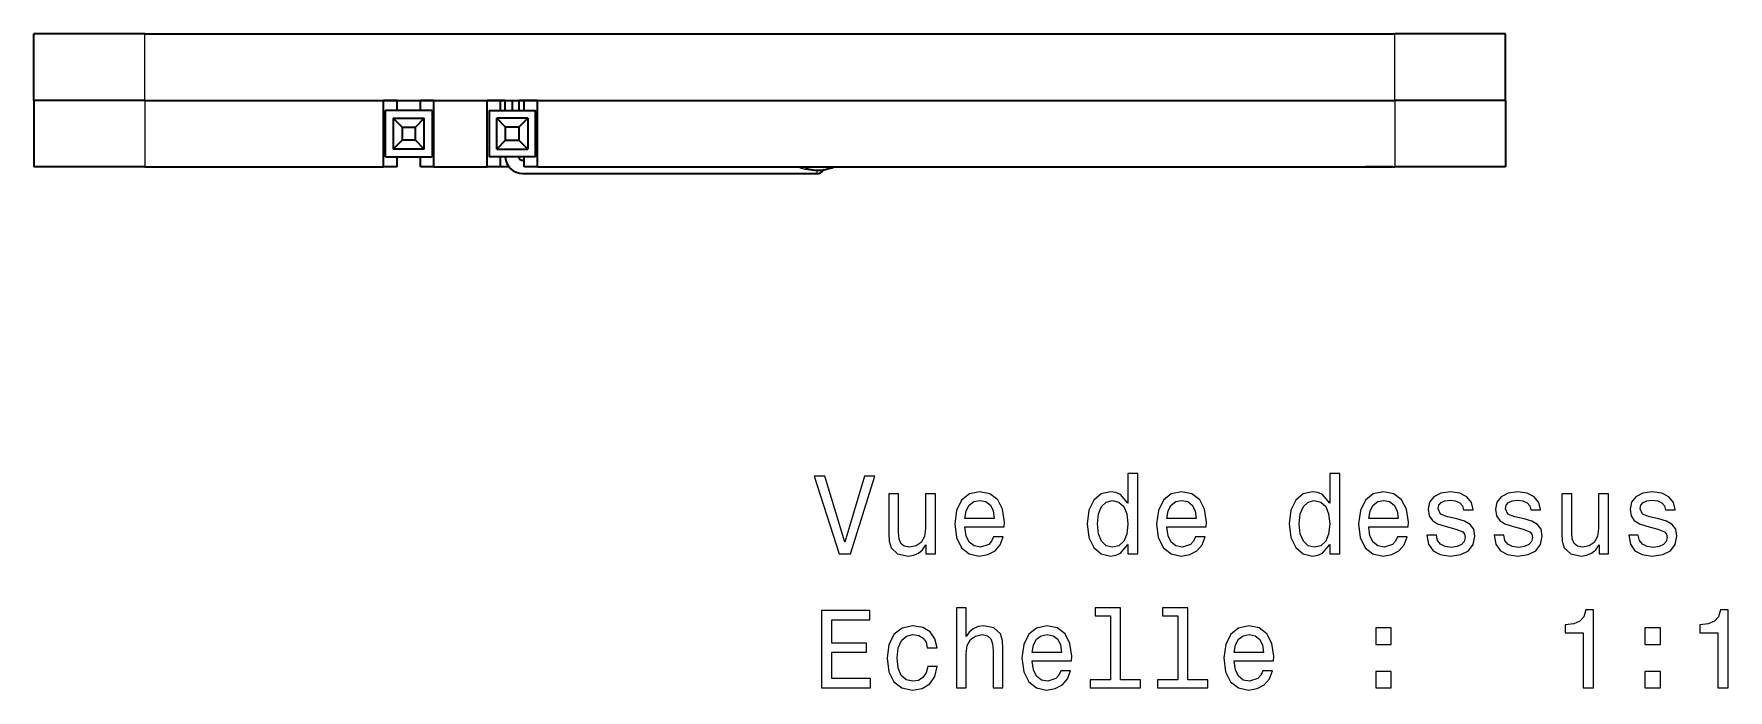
# Model space of a CAD drawing. Extents: x 490 to 886, y 288 to 581.
# Drawn here: x 561.3 to 637.7, y 288 to 317.6 of the extents above; entities that cross this region are included whole.
import ezdxf

# ---------------------------------------------------------------- set-up
doc = ezdxf.new("R2010")
doc.units = 0

msp = doc.modelspace()

# ---------------------------------------------------------------- linework, layer by layer
at = {"color": 7, "lineweight": 35, "ltscale": 0.075}
for p, q in [((561.31, 314.576), (561.31, 317.576)), ((627.69, 314.576), (627.69, 317.576)), ((561.31, 314.576), (561.31, 311.576)), ((577.085, 311.576), (577.085, 314.576)), ((579.354, 311.576), (579.354, 314.576)), ((581.754, 311.576), (581.754, 314.576)), ((584.022, 311.576), (584.022, 314.576)), ((627.69, 314.576), (627.69, 311.576))]:
    msp.add_line(p, q, dxfattribs=at)
at = {"color": 7, "lineweight": 35, "ltscale": 0.125}
for p, q in [((566.31, 317.576), (561.31, 317.576)), ((627.69, 317.576), (622.69, 317.576)), ((566.31, 314.576), (561.31, 314.576)), ((566.31, 314.576), (561.31, 314.576)), ((627.69, 314.576), (622.69, 314.576)), ((627.69, 314.576), (622.69, 314.576)), ((566.31, 311.576), (561.31, 311.576)), ((627.69, 311.576), (622.69, 311.576))]:
    msp.add_line(p, q, dxfattribs=at)
at = {"color": 7, "lineweight": 13, "ltscale": 0.075}
for p, q in [((566.31, 314.576), (566.31, 317.576)), ((622.69, 314.576), (622.69, 317.576)), ((566.31, 314.576), (566.31, 311.576)), ((622.69, 314.576), (622.69, 311.576))]:
    msp.add_line(p, q, dxfattribs=at)
at = {"color": 7, "lineweight": 35}
for p, q in [((566.31, 317.576), (622.69, 317.576)), ((566.31, 314.576), (622.69, 314.576)), ((584.022, 314.576), (622.69, 314.576)), ((584.022, 311.576), (622.69, 311.576))]:
    msp.add_line(p, q, dxfattribs=at)
at = {"color": 7, "lineweight": 35, "ltscale": 0.269382}
for p, q in [((566.31, 314.576), (577.085, 314.576)), ((566.31, 311.576), (577.085, 311.576))]:
    msp.add_line(p, q, dxfattribs=at)
at = {"color": 7, "lineweight": 35, "ltscale": 0.015132}
for p, q in [((577.691, 314.576), (577.085, 314.576)), ((577.691, 311.576), (577.085, 311.576))]:
    msp.add_line(p, q, dxfattribs=at)
at = {"color": 7, "lineweight": 35, "ltscale": 0.0525}
for p, q in [((577.169, 312.026), (577.169, 314.126)), ((579.269, 314.126), (579.269, 312.026)), ((581.838, 314.126), (581.838, 312.026)), ((583.938, 312.026), (583.938, 314.126))]:
    msp.add_line(p, q, dxfattribs=at)
at = {"color": 7, "lineweight": 35, "ltscale": 0.052499}
for p, q in [((579.269, 314.126), (577.169, 314.126)), ((581.838, 314.126), (583.938, 314.126)), ((577.169, 312.026), (579.269, 312.026)), ((583.938, 312.026), (581.838, 312.026))]:
    msp.add_line(p, q, dxfattribs=at)
at = {"color": 7, "lineweight": 35, "ltscale": 0.01125}
for p, q in [((577.691, 314.126), (577.691, 314.576)), ((578.749, 314.126), (578.749, 314.576)), ((582.359, 314.126), (582.359, 314.576)), ((582.565, 314.126), (582.565, 314.576)), ((582.877, 314.576), (582.877, 314.126)), ((583.189, 314.576), (583.189, 314.126)), ((583.417, 314.126), (583.417, 314.576)), ((577.691, 311.576), (577.691, 312.026)), ((578.749, 311.576), (578.749, 312.026)), ((582.359, 311.576), (582.359, 312.026)), ((583.417, 311.576), (583.417, 312.026))]:
    msp.add_line(p, q, dxfattribs=at)
at = {"color": 7, "lineweight": 35, "ltscale": 0.015115}
for p, q in [((579.354, 314.576), (578.749, 314.576)), ((579.354, 311.576), (578.749, 311.576))]:
    msp.add_line(p, q, dxfattribs=at)
at = {"color": 7, "lineweight": 35, "ltscale": 0.060013}
for p, q in [((579.354, 314.576), (581.754, 314.576)), ((579.354, 311.576), (581.754, 311.576))]:
    msp.add_line(p, q, dxfattribs=at)
at = {"color": 7, "lineweight": 35, "ltscale": 0.015125}
for p, q in [((582.359, 314.576), (581.754, 314.576)), ((584.022, 314.576), (583.417, 314.576)), ((582.359, 311.576), (581.754, 311.576)), ((584.022, 311.576), (583.417, 311.576))]:
    msp.add_line(p, q, dxfattribs=at)
at = {"color": 7, "lineweight": 35, "ltscale": 0.005151}
msp.add_line((582.565, 314.576), (582.359, 314.576), dxfattribs=at)
at = {"color": 7, "lineweight": 35, "ltscale": 0.00571}
msp.add_line((583.417, 314.576), (583.189, 314.576), dxfattribs=at)
at = {"color": 7, "lineweight": 35, "ltscale": 0.035}
for p, q in [((577.519, 313.776), (577.519, 312.376)), ((578.919, 312.376), (578.919, 313.776)), ((582.188, 312.376), (582.188, 313.776)), ((583.588, 313.776), (583.588, 312.376))]:
    msp.add_line(p, q, dxfattribs=at)
at = {"color": 7, "lineweight": 35, "ltscale": 0.035001}
for p, q in [((577.519, 313.776), (578.919, 313.776)), ((583.588, 313.776), (582.188, 313.776)), ((578.919, 312.376), (577.519, 312.376)), ((582.188, 312.376), (583.588, 312.376))]:
    msp.add_line(p, q, dxfattribs=at)
at = {"color": 7, "lineweight": 35, "ltscale": 0.014142}
for p, q in [((577.519, 313.776), (577.919, 313.376)), ((578.919, 313.776), (578.519, 313.376)), ((582.188, 313.776), (582.588, 313.376)), ((583.588, 313.776), (583.188, 313.376)), ((577.519, 312.376), (577.919, 312.776)), ((578.919, 312.376), (578.519, 312.776)), ((582.188, 312.376), (582.588, 312.776)), ((583.588, 312.376), (583.188, 312.776))]:
    msp.add_line(p, q, dxfattribs=at)
at = {"color": 7, "lineweight": 35, "ltscale": 0.014999}
for p, q in [((577.919, 313.376), (578.519, 313.376)), ((583.188, 313.376), (582.588, 313.376)), ((578.519, 312.776), (577.919, 312.776)), ((582.588, 312.776), (583.188, 312.776))]:
    msp.add_line(p, q, dxfattribs=at)
at = {"color": 7, "lineweight": 35, "ltscale": 0.015}
for p, q in [((577.919, 313.376), (577.919, 312.776)), ((578.519, 312.776), (578.519, 313.376)), ((582.588, 312.776), (582.588, 313.376)), ((583.188, 313.376), (583.188, 312.776))]:
    msp.add_line(p, q, dxfattribs=at)
at = {"color": 7, "lineweight": 35, "ltscale": 0.001308}
msp.add_line((583.365, 311.876), (583.417, 311.876), dxfattribs=at)
at = {"color": 7, "lineweight": 35, "ltscale": 0.00954}
msp.add_line((582.741, 311.576), (582.359, 311.576), dxfattribs=at)
at = {"color": 7, "lineweight": 35, "ltscale": 0.331941}
msp.add_line((583.365, 311.276), (596.643, 311.276), dxfattribs=at)
at = {"color": 7, "lineweight": 13, "ltscale": 0.003685}
msp.add_line((596.643, 311.45), (596.79, 311.45), dxfattribs=at)
at = {"color": 7, "lineweight": 13, "ltscale": 0.000895691}
msp.add_line((596.643, 311.45), (596.643, 311.414), dxfattribs=at)
at = {"color": 7, "lineweight": 13, "ltscale": 0.003449}
msp.add_line((596.643, 311.276), (596.643, 311.414), dxfattribs=at)
at = {"color": 7, "lineweight": 13, "ltscale": 0.003026}
msp.add_line((596.643, 311.414), (596.764, 311.414), dxfattribs=at)
at = {"color": 7, "lineweight": 13, "ltscale": 0.003285}
msp.add_line((596.764, 311.414), (596.895, 311.414), dxfattribs=at)
at = {"color": 7, "lineweight": 13, "ltscale": 0.004002}
msp.add_line((596.79, 311.45), (596.95, 311.45), dxfattribs=at)
at = {"color": 7, "lineweight": 35, "ltscale": 0.015044}
msp.add_line((621.993, 311.576), (621.391, 311.576), dxfattribs=at)
at = {"color": 7, "lineweight": 35, "ltscale": 0.015404}
msp.add_line((622.609, 311.576), (621.993, 311.576), dxfattribs=at)
at = {"color": 7, "lineweight": 13}
for points in [[(598.766, 297.625), (597.889, 294.644), (596.986, 297.625), (596.507, 297.625), (597.637, 294.12), (598.141, 294.12), (599.245, 297.625)], [(610.653, 294.538), (610.653, 294.12), (611.097, 294.12), (611.097, 297.741), (610.658, 297.741), (610.658, 296.414), (610.32, 296.798), (610.113, 296.888), (609.876, 296.924), (609.448, 296.823), (609.115, 296.54), (608.898, 296.087), (608.822, 295.476), (608.898, 294.866), (609.115, 294.407), (609.448, 294.12), (609.876, 294.024), (610.113, 294.059), (610.325, 294.15)], [(619.761, 294.538), (619.761, 294.12), (620.205, 294.12), (620.205, 297.741), (619.766, 297.741), (619.766, 296.414), (619.428, 296.798), (619.222, 296.888), (618.984, 296.924), (618.556, 296.823), (618.223, 296.54), (618.006, 296.087), (617.93, 295.476), (618.006, 294.866), (618.223, 294.407), (618.556, 294.12), (618.984, 294.024), (619.222, 294.059), (619.433, 294.15)], [(601.969, 296.828), (601.525, 296.828), (601.525, 295.265), (601.474, 294.901), (601.328, 294.639), (601.101, 294.478), (600.804, 294.427), (600.567, 294.468), (600.415, 294.589), (600.33, 294.796), (600.309, 295.088), (600.309, 296.828), (599.866, 296.828), (599.866, 295.048), (599.881, 294.69), (599.977, 294.392), (600.269, 294.12), (600.738, 294.024), (600.99, 294.059), (601.207, 294.15), (601.394, 294.306), (601.545, 294.533), (601.545, 294.12), (601.969, 294.12)], [(603.305, 295.345), (605.08, 295.345), (605.085, 295.552), (605.005, 296.132), (604.783, 296.566), (604.43, 296.828), (603.961, 296.924), (603.502, 296.823), (603.149, 296.54), (602.922, 296.082), (602.841, 295.476), (602.917, 294.856), (603.144, 294.402), (603.492, 294.12), (603.946, 294.024), (604.339, 294.089), (604.662, 294.261), (604.899, 294.533), (605.035, 294.896), (604.596, 294.896), (604.505, 294.695), (604.374, 294.543), (604.001, 294.422), (603.714, 294.478), (603.497, 294.654), (603.356, 294.942), (603.305, 295.33)], [(603.305, 295.718), (603.361, 296.066), (603.497, 296.324), (603.703, 296.48), (603.976, 296.535), (604.243, 296.48), (604.45, 296.324), (604.576, 296.066), (604.621, 295.718)], [(609.952, 296.525), (610.245, 296.455), (610.466, 296.258), (610.598, 295.93), (610.648, 295.476), (610.598, 295.017), (610.466, 294.69), (610.245, 294.488), (609.952, 294.422), (609.675, 294.488), (609.463, 294.69), (609.322, 295.022), (609.276, 295.476), (609.322, 295.925), (609.463, 296.253), (609.675, 296.455)], [(612.413, 295.345), (614.188, 295.345), (614.193, 295.552), (614.113, 296.132), (613.891, 296.566), (613.538, 296.828), (613.069, 296.924), (612.61, 296.823), (612.257, 296.54), (612.03, 296.082), (611.949, 295.476), (612.025, 294.856), (612.252, 294.402), (612.6, 294.12), (613.054, 294.024), (613.447, 294.089), (613.77, 294.261), (614.007, 294.533), (614.143, 294.896), (613.704, 294.896), (613.613, 294.695), (613.482, 294.543), (613.109, 294.422), (612.822, 294.478), (612.605, 294.654), (612.464, 294.942), (612.413, 295.33)], [(612.413, 295.718), (612.469, 296.066), (612.605, 296.324), (612.812, 296.48), (613.084, 296.535), (613.351, 296.48), (613.558, 296.324), (613.684, 296.066), (613.729, 295.718)], [(619.06, 296.525), (619.353, 296.455), (619.575, 296.258), (619.706, 295.93), (619.756, 295.476), (619.706, 295.017), (619.575, 294.69), (619.353, 294.488), (619.06, 294.422), (618.783, 294.488), (618.571, 294.69), (618.43, 295.022), (618.384, 295.476), (618.43, 295.925), (618.571, 296.253), (618.783, 296.455)], [(621.521, 295.345), (623.296, 295.345), (623.302, 295.552), (623.221, 296.132), (622.999, 296.566), (622.646, 296.828), (622.177, 296.924), (621.718, 296.823), (621.365, 296.54), (621.138, 296.082), (621.057, 295.476), (621.133, 294.856), (621.36, 294.402), (621.708, 294.12), (622.162, 294.024), (622.555, 294.089), (622.878, 294.261), (623.115, 294.533), (623.251, 294.896), (622.812, 294.896), (622.722, 294.695), (622.59, 294.543), (622.217, 294.422), (621.93, 294.478), (621.713, 294.654), (621.572, 294.942), (621.521, 295.33)], [(621.521, 295.718), (621.577, 296.066), (621.713, 296.324), (621.92, 296.48), (622.192, 296.535), (622.459, 296.48), (622.666, 296.324), (622.792, 296.066), (622.838, 295.718)], [(625.495, 295.698), (625.067, 295.799), (624.749, 295.915), (624.643, 296.152), (624.673, 296.319), (624.779, 296.44), (624.951, 296.515), (625.198, 296.546), (625.435, 296.515), (625.621, 296.424), (625.742, 296.288), (625.793, 296.107), (626.227, 296.107), (626.227, 296.117), (626.151, 296.445), (625.944, 296.702), (625.621, 296.863), (625.198, 296.924), (624.769, 296.863), (624.456, 296.697), (624.26, 296.45), (624.199, 296.137), (624.245, 295.834), (624.386, 295.623), (624.618, 295.471), (624.956, 295.365), (625.45, 295.244), (625.753, 295.118), (625.833, 295.017), (625.863, 294.866), (625.818, 294.68), (625.697, 294.538), (625.5, 294.448), (625.238, 294.417), (624.961, 294.448), (624.759, 294.553), (624.623, 294.725), (624.567, 294.962), (624.139, 294.962), (624.209, 294.559), (624.416, 294.266), (624.744, 294.089), (625.198, 294.024), (625.672, 294.089), (626.02, 294.266), (626.232, 294.548), (626.307, 294.917), (626.252, 295.234), (626.095, 295.451), (625.838, 295.592)], [(628.531, 295.698), (628.103, 295.799), (627.785, 295.915), (627.679, 296.152), (627.709, 296.319), (627.815, 296.44), (627.987, 296.515), (628.234, 296.546), (628.471, 296.515), (628.657, 296.424), (628.778, 296.288), (628.829, 296.107), (629.263, 296.107), (629.263, 296.117), (629.187, 296.445), (628.98, 296.702), (628.657, 296.863), (628.234, 296.924), (627.805, 296.863), (627.492, 296.697), (627.296, 296.45), (627.235, 296.137), (627.281, 295.834), (627.422, 295.623), (627.654, 295.471), (627.992, 295.365), (628.486, 295.244), (628.789, 295.118), (628.869, 295.017), (628.899, 294.866), (628.854, 294.68), (628.733, 294.538), (628.536, 294.448), (628.274, 294.417), (627.997, 294.448), (627.795, 294.553), (627.659, 294.725), (627.603, 294.962), (627.175, 294.962), (627.245, 294.559), (627.452, 294.266), (627.78, 294.089), (628.234, 294.024), (628.708, 294.089), (629.056, 294.266), (629.268, 294.548), (629.343, 294.917), (629.288, 295.234), (629.131, 295.451), (628.874, 295.592)], [(632.329, 296.828), (631.885, 296.828), (631.885, 295.265), (631.835, 294.901), (631.688, 294.639), (631.461, 294.478), (631.164, 294.427), (630.927, 294.468), (630.776, 294.589), (630.69, 294.796), (630.67, 295.088), (630.67, 296.828), (630.226, 296.828), (630.226, 295.048), (630.241, 294.69), (630.337, 294.392), (630.629, 294.12), (631.098, 294.024), (631.35, 294.059), (631.567, 294.15), (631.754, 294.306), (631.905, 294.533), (631.905, 294.12), (632.329, 294.12)], [(634.603, 295.698), (634.175, 295.799), (633.857, 295.915), (633.751, 296.152), (633.781, 296.319), (633.887, 296.44), (634.059, 296.515), (634.306, 296.546), (634.543, 296.515), (634.729, 296.424), (634.85, 296.288), (634.901, 296.107), (635.335, 296.107), (635.335, 296.117), (635.259, 296.445), (635.052, 296.702), (634.729, 296.863), (634.306, 296.924), (633.877, 296.863), (633.564, 296.697), (633.368, 296.45), (633.307, 296.137), (633.353, 295.834), (633.494, 295.623), (633.726, 295.471), (634.064, 295.365), (634.558, 295.244), (634.861, 295.118), (634.941, 295.017), (634.972, 294.866), (634.926, 294.68), (634.805, 294.538), (634.608, 294.448), (634.346, 294.417), (634.069, 294.448), (633.867, 294.553), (633.731, 294.725), (633.675, 294.962), (633.247, 294.962), (633.317, 294.559), (633.524, 294.266), (633.852, 294.089), (634.306, 294.024), (634.78, 294.089), (635.128, 294.266), (635.34, 294.548), (635.415, 294.917), (635.36, 295.234), (635.203, 295.451), (634.946, 295.592)], [(596.83, 288.073), (599.049, 288.073), (599.049, 288.497), (597.294, 288.497), (597.294, 289.682), (598.857, 289.682), (598.857, 290.1), (597.294, 290.1), (597.294, 291.149), (599.008, 291.149), (599.008, 291.573), (596.83, 291.573)], [(602.917, 288.073), (603.361, 288.073), (603.361, 289.636), (603.406, 289.994), (603.552, 290.257), (603.779, 290.418), (604.082, 290.479), (604.324, 290.428), (604.475, 290.292), (604.551, 290.065), (604.576, 289.762), (604.576, 288.073), (605.02, 288.073), (605.02, 289.853), (605, 290.211), (604.909, 290.509), (604.611, 290.781), (604.147, 290.877), (603.895, 290.842), (603.678, 290.746), (603.497, 290.595), (603.361, 290.388), (603.361, 291.694), (602.917, 291.694)], [(609.871, 291.321), (609.871, 288.446), (608.959, 288.446), (608.959, 288.073), (611.223, 288.073), (611.223, 288.446), (610.315, 288.446), (610.315, 291.694), (609.175, 291.694), (609.175, 291.321)], [(612.907, 291.321), (612.907, 288.446), (611.995, 288.446), (611.995, 288.073), (614.259, 288.073), (614.259, 288.446), (613.351, 288.446), (613.351, 291.694), (612.211, 291.694), (612.211, 291.321)], [(631.194, 288.073), (631.653, 288.073), (631.653, 291.598), (631.31, 291.598), (631.219, 291.29), (631.038, 291.084), (630.76, 290.963), (630.377, 290.922), (630.377, 290.564), (631.194, 290.564)], [(637.266, 288.073), (637.725, 288.073), (637.725, 291.598), (637.382, 291.598), (637.291, 291.29), (637.11, 291.084), (636.832, 290.963), (636.449, 290.922), (636.449, 290.564), (637.266, 290.564)], [(601.606, 289.883), (602.044, 289.883), (601.953, 290.287), (601.737, 290.605), (601.399, 290.801), (600.96, 290.877), (600.476, 290.776), (600.108, 290.494), (599.876, 290.035), (599.795, 289.419), (599.871, 288.809), (600.098, 288.355), (600.456, 288.073), (600.945, 287.977), (601.379, 288.053), (601.716, 288.265), (601.948, 288.597), (602.049, 289.041), (601.626, 289.041), (601.55, 288.759), (601.409, 288.547), (601.207, 288.416), (600.96, 288.375), (600.652, 288.441), (600.43, 288.643), (600.294, 288.971), (600.249, 289.435), (600.294, 289.888), (600.435, 290.216), (600.662, 290.418), (600.96, 290.489), (601.222, 290.443), (601.419, 290.327), (601.55, 290.136)], [(606.341, 289.298), (608.116, 289.298), (608.121, 289.505), (608.041, 290.085), (607.819, 290.519), (607.466, 290.781), (606.997, 290.877), (606.538, 290.776), (606.185, 290.494), (605.958, 290.035), (605.877, 289.43), (605.953, 288.809), (606.18, 288.355), (606.528, 288.073), (606.982, 287.977), (607.375, 288.043), (607.698, 288.214), (607.935, 288.486), (608.071, 288.85), (607.632, 288.85), (607.541, 288.648), (607.41, 288.497), (607.037, 288.375), (606.75, 288.431), (606.533, 288.607), (606.392, 288.895), (606.341, 289.283)], [(606.341, 289.672), (606.397, 290.02), (606.533, 290.277), (606.74, 290.433), (607.012, 290.489), (607.279, 290.433), (607.486, 290.277), (607.612, 290.02), (607.657, 289.672)], [(615.449, 289.298), (617.224, 289.298), (617.229, 289.505), (617.149, 290.085), (616.927, 290.519), (616.574, 290.781), (616.105, 290.877), (615.646, 290.776), (615.293, 290.494), (615.066, 290.035), (614.985, 289.43), (615.061, 288.809), (615.288, 288.355), (615.636, 288.073), (616.09, 287.977), (616.483, 288.043), (616.806, 288.214), (617.043, 288.486), (617.179, 288.85), (616.74, 288.85), (616.649, 288.648), (616.518, 288.497), (616.145, 288.375), (615.858, 288.431), (615.641, 288.607), (615.5, 288.895), (615.449, 289.283)], [(615.449, 289.672), (615.505, 290.02), (615.641, 290.277), (615.848, 290.433), (616.12, 290.489), (616.387, 290.433), (616.594, 290.277), (616.72, 290.02), (616.766, 289.672)], [(621.829, 290.03), (622.525, 290.03), (622.525, 290.781), (621.829, 290.781)], [(633.973, 290.03), (634.669, 290.03), (634.669, 290.781), (633.973, 290.781)], [(621.829, 288.073), (622.525, 288.073), (622.525, 288.824), (621.829, 288.824)], [(633.973, 288.073), (634.669, 288.073), (634.669, 288.824), (633.973, 288.824)]]:
    msp.add_lwpolyline(points, close=True, dxfattribs=at)
at = {"color": 7, "lineweight": 35}
for centre, radius, start, end in [((583.365, 312.076), 0.8, 183.58207, 270), ((583.365, 312.076), 0.2, 194.47239, 270), ((596.643, 311.576), 0.3, 270, 327.3037), ((596.962, 311.371), 0.08, 98.84396, 147.30377), ((596.643, 313.426), 2, 278.84398, 292.33293)]:
    msp.add_arc(centre, radius, start, end, dxfattribs=at)
at = {"color": 7, "lineweight": 13}
for centre, radius, start, end in [((596.654, 313.888), 2.474, 249.09215, 269.72818), ((596.653, 313.336), 1.887, 248.87529, 269.70121)]:
    msp.add_arc(centre, radius, start, end, dxfattribs=at)

doc.saveas('drawing.dxf')
